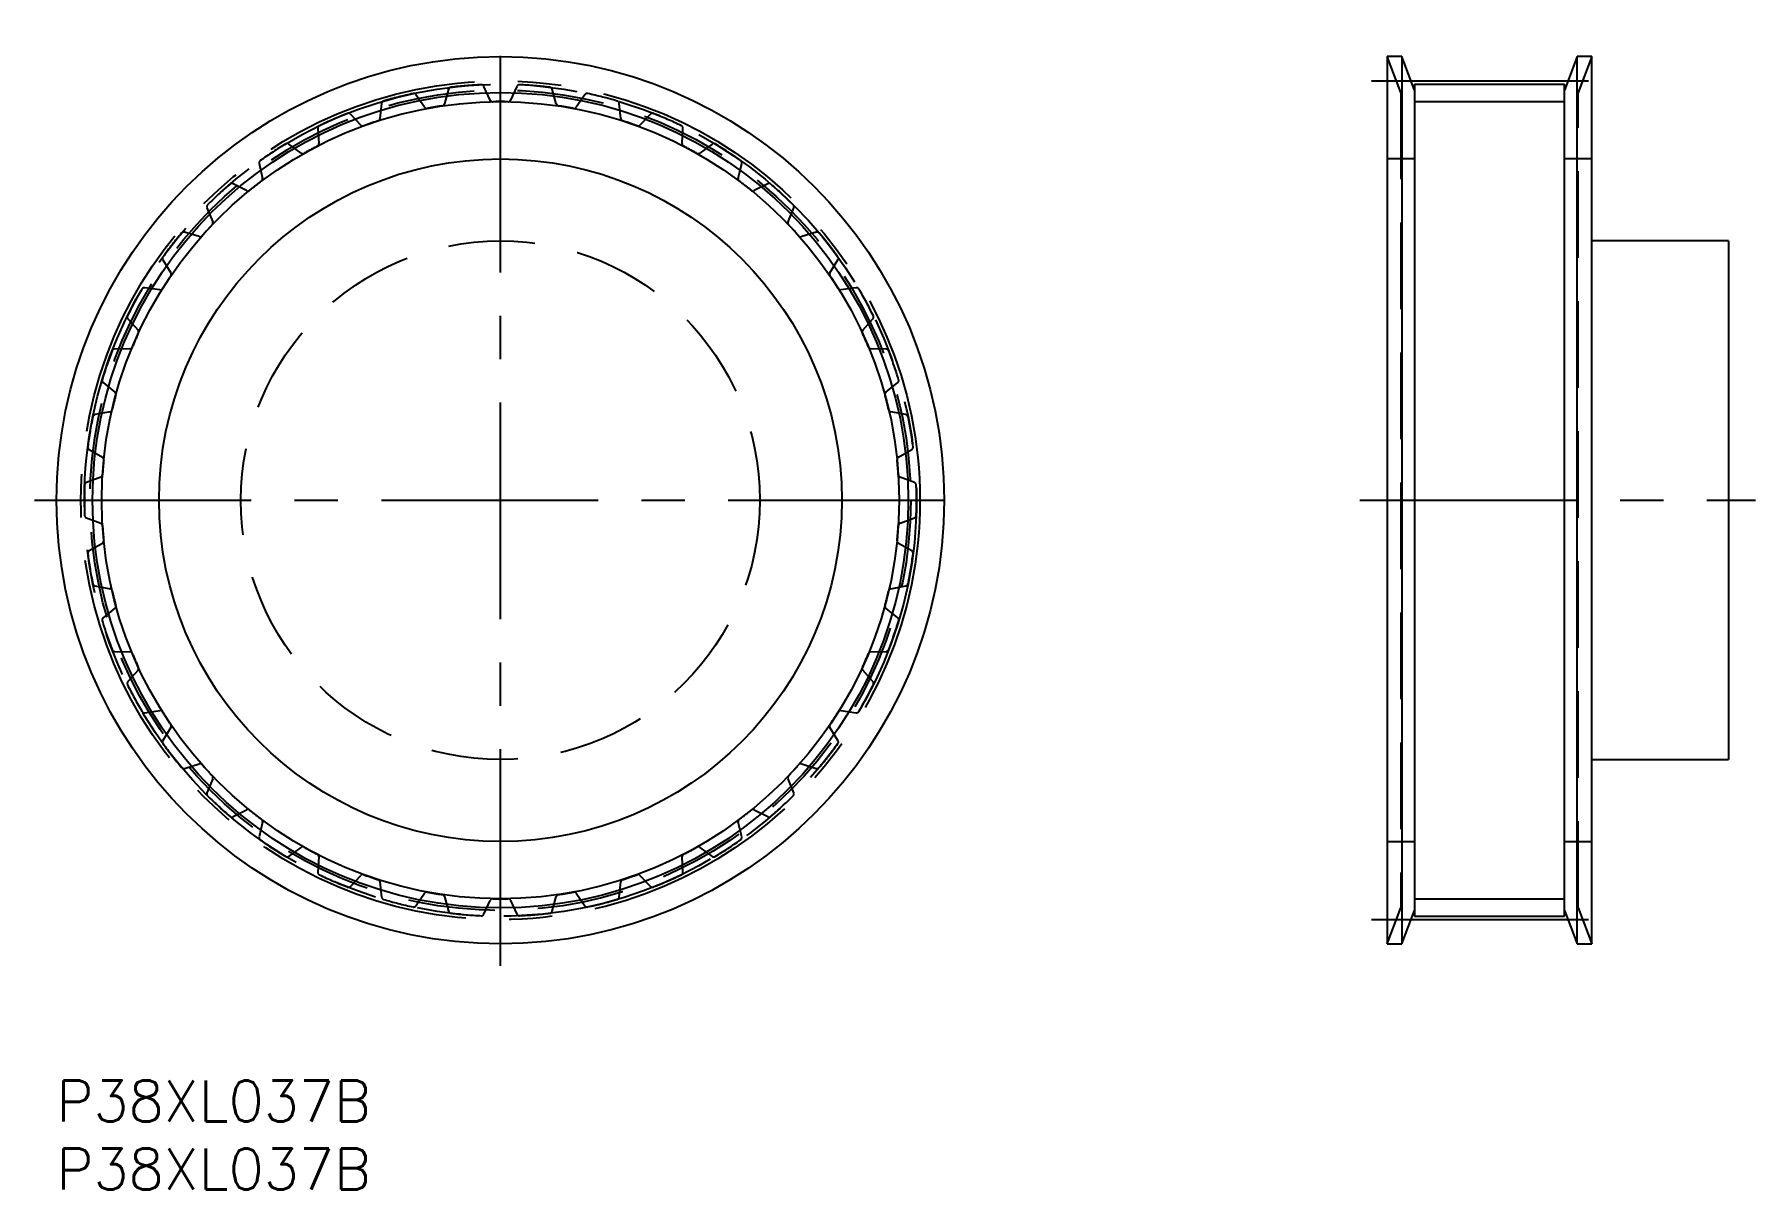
# Model space of a CAD drawing. Extents: x -2 to 124, y -8 to 77.
import ezdxf

# ---------------------------------------------------------------- set-up
doc = ezdxf.new("R2010")
doc.units = 0
doc.header["$LTSCALE"] = 0.5
for name, pattern in [('CENTER', [50.8, 31.75, -6.35, 6.35, -6.35]), ('DASHED', [19.05, 12.7, -6.35]), ('PHANTOM', [63.5, 31.75, -6.35, 6.35, -6.35, 6.35, -6.35])]:
    doc.linetypes.add(name, pattern=pattern)
for name, color, linetype in [('MSM_CENTER', 1, 'CENTER'), ('MSM_CONTINUOUS', 7, 'CONTINUOUS'), ('MSM_DASHED', 4, 'DASHED'), ('MSM_IMAGINARY', 6, 'PHANTOM'), ('MSM_NARROW', 5, 'CONTINUOUS'), ('MSM_PART_NUMBER', 7, 'CONTINUOUS')]:
    doc.layers.add(name, color=color, linetype=linetype)
doc.styles.get("Standard").update_dxf_attribs({"font": 'txt.shx', "height": 3, "bigfont": 'bigfont.shx'})

msp = doc.modelspace()

# ---------------------------------------------------------------- linework, layer by layer
at = {"layer": 'MSM_CENTER'}
for p, q in [((32.5, 8.38), (32.5, 76.63)), ((96.3, 73.23), (113.55, 73.23)), ((-1.62, 42.5), (66.63, 42.5)), ((95.44, 42.5), (124.42, 42.5)), ((96.3, 11.78), (113.55, 11.78))]:
    msp.add_line(p, q, dxfattribs=at)
msp.add_circle((32.5, 42.5), 30.72, dxfattribs=at)
at = {"layer": 'MSM_CONTINUOUS'}
for p, q in [((98.5, 75), (97.43, 75)), ((97.43, 75), (97.43, 10)), ((99.43, 72.55), (98.5, 75)), ((98.5, 75), (98.5, 10)), ((111.36, 75), (110.43, 72.55)), ((112.43, 75), (111.36, 75)), ((111.36, 10), (111.36, 75)), ((112.43, 10), (112.43, 75)), ((99.43, 72.97), (110.43, 72.97)), ((99.43, 72.97), (99.43, 12.03)), ((110.43, 12.03), (110.43, 72.97)), ((122.43, 61.5), (112.43, 61.5)), ((122.43, 61.5), (122.43, 23.5)), ((112.43, 23.5), (122.43, 23.5)), ((98.5, 10), (99.43, 12.45)), ((99.43, 12.03), (110.43, 12.03)), ((110.43, 12.45), (111.36, 10)), ((97.43, 10), (98.5, 10)), ((111.36, 10), (112.43, 10))]:
    msp.add_line(p, q, dxfattribs=at)
for radius in [32.5, 29.87, 25]:
    msp.add_circle((32.5, 42.5), radius, dxfattribs=at)
at = {"layer": 'MSM_DASHED'}
for p, q in [((98.43, 72.37), (97.43, 75)), ((112.43, 75), (111.43, 72.37)), ((26.95, 71.29), (26.31, 72.21)), ((28.7, 72.61), (28.41, 71.53)), ((31.76, 71.81), (31.29, 72.82)), ((33.71, 72.82), (33.24, 71.81)), ((36.59, 71.53), (36.3, 72.61)), ((38.69, 72.21), (38.05, 71.29)), ((98.43, 72.37), (98.43, 12.63)), ((111.43, 12.63), (111.43, 72.37)), ((22.28, 69.98), (21.51, 70.79)), ((23.8, 71.57), (23.68, 70.46)), ((41.32, 70.46), (41.2, 71.57)), ((43.49, 70.79), (42.72, 69.98)), ((19.13, 69.74), (19.2, 68.63)), ((45.8, 68.63), (45.87, 69.74)), ((17.9, 67.93), (17, 68.59)), ((48, 68.59), (47.1, 67.93)), ((14.83, 67.17), (15.08, 66.08)), ((49.92, 66.08), (50.17, 67.17)), ((99.43, 67.5), (97.43, 67.5)), ((112.43, 67.5), (110.43, 67.5)), ((13.91, 65.18), (12.92, 65.68)), ((52.08, 65.68), (51.09, 65.18)), ((11.01, 63.93), (11.44, 62.9)), ((53.56, 62.9), (53.99, 63.93)), ((10.43, 61.81), (9.37, 62.15)), ((55.63, 62.15), (54.57, 61.81)), ((7.78, 60.1), (8.37, 59.15)), ((56.63, 59.15), (57.22, 60.1)), ((7.56, 57.91), (6.45, 58.07)), ((58.55, 58.07), (57.44, 57.91)), ((5.22, 55.79), (5.96, 54.95)), ((59.04, 54.95), (59.78, 55.79)), ((5.36, 53.6), (4.24, 53.57)), ((60.76, 53.57), (59.64, 53.6)), ((3.4, 51.12), (4.27, 50.41)), ((60.73, 50.41), (61.6, 51.12)), ((3.91, 48.98), (2.81, 48.77)), ((62.19, 48.77), (61.09, 48.98)), ((2.38, 46.21), (3.35, 45.66)), ((61.65, 45.66), (62.62, 46.21)), ((3.23, 44.18), (2.18, 43.8)), ((62.82, 43.8), (61.77, 44.18)), ((2.18, 41.2), (3.23, 40.82)), ((61.77, 40.82), (62.82, 41.2)), ((3.35, 39.34), (2.38, 38.79)), ((62.62, 38.79), (61.65, 39.34)), ((2.81, 36.23), (3.91, 36.02)), ((61.09, 36.02), (62.19, 36.23)), ((4.27, 34.59), (3.4, 33.88)), ((61.6, 33.88), (60.73, 34.59)), ((4.24, 31.43), (5.36, 31.4)), ((59.64, 31.4), (60.76, 31.43)), ((5.96, 30.05), (5.22, 29.21)), ((59.78, 29.21), (59.04, 30.05)), ((6.45, 26.93), (7.56, 27.09)), ((57.44, 27.09), (58.55, 26.93)), ((8.37, 25.85), (7.78, 24.9)), ((57.22, 24.9), (56.63, 25.85)), ((9.37, 22.85), (10.43, 23.19)), ((54.57, 23.19), (55.63, 22.85)), ((11.44, 22.1), (11.01, 21.07)), ((53.99, 21.07), (53.56, 22.1)), ((12.92, 19.32), (13.91, 19.82)), ((15.08, 18.92), (14.83, 17.83)), ((50.17, 17.83), (49.92, 18.92)), ((51.09, 19.82), (52.08, 19.32)), ((17, 16.41), (17.9, 17.07)), ((47.1, 17.07), (48, 16.41)), ((97.43, 17.5), (99.43, 17.5)), ((110.43, 17.5), (112.43, 17.5)), ((19.2, 16.37), (19.13, 15.26)), ((45.87, 15.26), (45.8, 16.37)), ((21.51, 14.21), (22.28, 15.02)), ((23.68, 14.54), (23.8, 13.43)), ((41.2, 13.43), (41.32, 14.54)), ((42.72, 15.02), (43.49, 14.21)), ((26.31, 12.79), (26.95, 13.71)), ((28.41, 13.47), (28.7, 12.39)), ((31.29, 12.18), (31.76, 13.19)), ((33.24, 13.19), (33.71, 12.18)), ((36.3, 12.39), (36.59, 13.47)), ((38.05, 13.71), (38.69, 12.79)), ((97.43, 10), (98.43, 12.63)), ((111.43, 12.63), (112.43, 10))]:
    msp.add_line(p, q, dxfattribs=at)
for radius in [30.05, 19]:
    msp.add_circle((32.5, 42.5), radius, dxfattribs=at)
for centre, radius, start, end in [((32.5, 42.5), 30.47, 102.1121, 106.309), ((26.15, 72.1), 0.2, 34.4737, 102.1121), ((28.9, 72.55), 0.2, 96.8353, 164.4737), ((32.5, 42.5), 30.47, 92.6384, 96.8353), ((31.11, 72.74), 0.2, 25, 92.6384), ((33.89, 72.74), 0.2, 87.3616, 155), ((32.5, 42.5), 30.47, 83.1647, 87.3616), ((36.1, 72.55), 0.2, 15.5263, 83.1647), ((38.85, 72.1), 0.2, 77.8879, 145.5263), ((32.5, 42.5), 30.47, 73.691, 77.8879), ((32.5, 42.5), 30.47, 111.5858, 115.7826), ((21.36, 70.65), 0.2, 43.9474, 111.5858), ((24, 71.55), 0.2, 106.309, 173.9474), ((27.11, 71.4), 0.2, 214.4737, 280.5629), ((32.5, 42.5), 29.2, 98.3845, 100.5629), ((28.21, 71.59), 0.2, 278.3844, 344.4737), ((31.94, 71.89), 0.2, 205, 271.0892), ((32.5, 42.5), 29.2, 88.9108, 91.0892), ((33.06, 71.89), 0.2, 268.9108, 335), ((36.79, 71.59), 0.2, 195.5263, 261.6155), ((32.5, 42.5), 29.2, 79.4371, 81.6155), ((37.89, 71.4), 0.2, 259.4371, 325.5263), ((41, 71.55), 0.2, 6.0526, 73.691), ((43.64, 70.65), 0.2, 68.4142, 136.0526), ((32.5, 42.5), 30.47, 64.2174, 68.4142), ((19.33, 69.76), 0.2, 115.7826, 183.4211), ((22.43, 70.12), 0.2, 223.9474, 290.0366), ((32.5, 42.5), 29.2, 107.8582, 110.0366), ((23.48, 70.48), 0.2, 287.858, 353.9474), ((41.52, 70.48), 0.2, 186.0526, 252.1418), ((32.5, 42.5), 29.2, 69.9634, 72.1418), ((42.57, 70.12), 0.2, 249.9634, 316.0526), ((45.67, 69.76), 0.2, 356.5789, 64.2174), ((32.5, 42.5), 30.47, 121.0595, 125.2563), ((16.88, 68.43), 0.2, 53.4211, 121.0595), ((32.5, 42.5), 29.2, 117.3319, 119.5102), ((19, 68.62), 0.2, 297.3317, 3.4211), ((46, 68.62), 0.2, 176.5789, 242.6681), ((32.5, 42.5), 29.2, 60.4898, 62.6681), ((48.12, 68.43), 0.2, 58.9405, 126.5789), ((32.5, 42.5), 30.47, 54.7437, 58.9405), ((15.03, 67.22), 0.2, 125.2563, 192.8947), ((18.02, 68.09), 0.2, 233.4211, 299.5103), ((46.98, 68.09), 0.2, 240.4898, 306.5789), ((49.97, 67.22), 0.2, 347.1053, 54.7437), ((32.5, 42.5), 30.47, 130.5331, 134.73), ((12.83, 65.51), 0.2, 62.8947, 130.5331), ((32.5, 42.5), 29.2, 126.8056, 128.9839), ((14.89, 66.04), 0.2, 306.8056, 12.8947), ((50.11, 66.04), 0.2, 167.1053, 233.1945), ((32.5, 42.5), 29.2, 51.0161, 53.1944), ((52.17, 65.51), 0.2, 49.4669, 117.1053), ((32.5, 42.5), 30.47, 45.27, 49.4669), ((14, 65.35), 0.2, 242.8947, 308.984), ((51, 65.35), 0.2, 231.0161, 297.1053), ((11.2, 64), 0.2, 134.73, 202.3684), ((53.8, 64), 0.2, 337.6316, 45.27), ((32.5, 42.5), 30.47, 140.0068, 144.2037), ((9.31, 61.95), 0.2, 72.3684, 140.0068), ((10.5, 62), 0.2, 252.3684, 318.4576), ((32.5, 42.5), 29.2, 136.2792, 138.4576), ((11.25, 62.82), 0.2, 316.2792, 22.3684), ((53.75, 62.82), 0.2, 157.6316, 223.7208), ((32.5, 42.5), 29.2, 41.5424, 43.7208), ((54.5, 62), 0.2, 221.5424, 287.6316), ((55.69, 61.95), 0.2, 39.9932, 107.6316), ((32.5, 42.5), 30.47, 35.7963, 39.9932), ((7.95, 60.21), 0.2, 144.2037, 211.8421), ((57.05, 60.21), 0.2, 328.1579, 35.7963), ((6.42, 57.87), 0.2, 81.8421, 149.4805), ((7.59, 58.11), 0.2, 261.8421, 327.9313), ((32.5, 42.5), 29.2, 145.7529, 147.9313), ((8.2, 59.05), 0.2, 325.7529, 31.8421), ((56.8, 59.05), 0.2, 148.1579, 214.2471), ((32.5, 42.5), 29.2, 32.0687, 34.2471), ((57.41, 58.11), 0.2, 212.0687, 278.1579), ((58.58, 57.87), 0.2, 30.5195, 98.1579), ((32.5, 42.5), 30.47, 149.4805, 153.6774), ((32.5, 42.5), 30.47, 26.3226, 30.5195), ((5.37, 55.92), 0.2, 153.6774, 221.3158), ((59.63, 55.92), 0.2, 318.6842, 26.3226), ((32.5, 42.5), 29.2, 155.2266, 157.405), ((5.81, 54.82), 0.2, 335.2266, 41.3158), ((59.19, 54.82), 0.2, 138.6842, 204.7734), ((32.5, 42.5), 29.2, 22.595, 24.7734), ((32.5, 42.5), 30.47, 158.9542, 163.1511), ((4.25, 53.37), 0.2, 91.3158, 158.9542), ((5.36, 53.8), 0.2, 271.3158, 337.405), ((59.64, 53.8), 0.2, 202.595, 268.6842), ((60.75, 53.37), 0.2, 21.0458, 88.6842), ((32.5, 42.5), 30.47, 16.8489, 21.0458), ((3.53, 51.27), 0.2, 163.1511, 230.7895), ((61.47, 51.27), 0.2, 309.2105, 16.8489), ((32.5, 42.5), 29.2, 164.7003, 166.8787), ((4.14, 50.26), 0.2, 344.7003, 50.7895), ((60.86, 50.26), 0.2, 129.2105, 195.2997), ((32.5, 42.5), 29.2, 13.1213, 15.2997), ((32.5, 42.5), 30.47, 168.4279, 172.6247), ((2.85, 48.57), 0.2, 100.7895, 168.4279), ((3.87, 49.17), 0.2, 280.7895, 346.8787), ((61.13, 49.17), 0.2, 193.1213, 259.2105), ((62.15, 48.57), 0.2, 11.5721, 79.2105), ((32.5, 42.5), 30.47, 7.3753, 11.5721), ((2.48, 46.39), 0.2, 172.6247, 240.2632), ((3.25, 45.48), 0.2, 354.174, 60.2632), ((32.5, 42.5), 29.2, 174.174, 176.3523), ((61.75, 45.48), 0.2, 119.7368, 185.8261), ((32.5, 42.5), 29.2, 3.6477, 5.826), ((62.52, 46.39), 0.2, 299.7368, 7.3753), ((3.16, 44.37), 0.2, 290.2632, 356.3524), ((61.84, 44.37), 0.2, 183.6477, 249.7368), ((32.5, 42.5), 30.47, 177.9016, 182.0984), ((2.25, 43.61), 0.2, 110.2632, 177.9016), ((62.75, 43.61), 0.2, 2.0984, 69.7368), ((32.5, 42.5), 30.47, 357.9016, 2.0984), ((2.25, 41.39), 0.2, 182.0984, 249.7368), ((3.16, 40.63), 0.2, 3.6477, 69.7368), ((32.5, 42.5), 29.2, 183.6477, 185.826), ((32.5, 42.5), 29.2, 354.174, 356.3523), ((61.84, 40.63), 0.2, 110.2632, 176.3524), ((62.75, 41.39), 0.2, 290.2632, 357.9016), ((3.25, 39.52), 0.2, 299.7368, 5.8261), ((61.75, 39.52), 0.2, 174.174, 240.2632), ((2.48, 38.61), 0.2, 119.7368, 187.3753), ((32.5, 42.5), 30.47, 187.3753, 191.5721), ((32.5, 42.5), 30.47, 348.4279, 352.6247), ((62.52, 38.61), 0.2, 352.6247, 60.2632), ((2.85, 36.43), 0.2, 191.5721, 259.2105), ((3.87, 35.83), 0.2, 13.1213, 79.2105), ((32.5, 42.5), 29.2, 193.1213, 195.2997), ((32.5, 42.5), 29.2, 344.7003, 346.8787), ((61.13, 35.83), 0.2, 100.7895, 166.8787), ((62.15, 36.43), 0.2, 280.7895, 348.4279), ((4.14, 34.74), 0.2, 309.2105, 15.2997), ((60.86, 34.74), 0.2, 164.7003, 230.7895), ((3.53, 33.73), 0.2, 129.2105, 196.8489), ((32.5, 42.5), 30.47, 196.8489, 201.0458), ((32.5, 42.5), 30.47, 338.9542, 343.1511), ((61.47, 33.73), 0.2, 343.1511, 50.7895), ((4.25, 31.63), 0.2, 201.0458, 268.6842), ((60.75, 31.63), 0.2, 271.3158, 338.9542), ((5.36, 31.2), 0.2, 22.595, 88.6842), ((32.5, 42.5), 29.2, 202.595, 204.7734), ((5.81, 30.18), 0.2, 318.6842, 24.7734), ((59.19, 30.18), 0.2, 155.2266, 221.3158), ((32.5, 42.5), 29.2, 335.2266, 337.405), ((59.64, 31.2), 0.2, 91.3158, 157.405), ((5.37, 29.08), 0.2, 138.6842, 206.3226), ((59.63, 29.08), 0.2, 333.6774, 41.3158), ((32.5, 42.5), 30.47, 206.3226, 210.5195), ((32.5, 42.5), 30.47, 329.4805, 333.6774), ((6.42, 27.13), 0.2, 210.5195, 278.1579), ((7.59, 26.89), 0.2, 32.0687, 98.1579), ((32.5, 42.5), 29.2, 212.0687, 214.2471), ((32.5, 42.5), 29.2, 325.7529, 327.9313), ((57.41, 26.89), 0.2, 81.8421, 147.9313), ((58.58, 27.13), 0.2, 261.8421, 329.4805), ((8.2, 25.95), 0.2, 328.1579, 34.2471), ((56.8, 25.95), 0.2, 145.7529, 211.8421), ((7.95, 24.79), 0.2, 148.1579, 215.7963), ((32.5, 42.5), 30.47, 215.7963, 219.9932), ((32.5, 42.5), 30.47, 320.0068, 324.2037), ((57.05, 24.79), 0.2, 324.2037, 31.8421), ((9.31, 23.05), 0.2, 219.9932, 287.6316), ((10.5, 23), 0.2, 41.5424, 107.6316), ((32.5, 42.5), 29.2, 221.5424, 223.7208), ((32.5, 42.5), 29.2, 316.2792, 318.4576), ((54.5, 23), 0.2, 72.3684, 138.4576), ((55.69, 23.05), 0.2, 252.3684, 320.0068), ((11.25, 22.18), 0.2, 337.6316, 43.7208), ((53.75, 22.18), 0.2, 136.2792, 202.3684), ((11.2, 21), 0.2, 157.6316, 225.27), ((32.5, 42.5), 30.47, 225.27, 229.4669), ((32.5, 42.5), 30.47, 310.5331, 314.73), ((53.8, 21), 0.2, 314.73, 22.3684), ((12.83, 19.49), 0.2, 229.4669, 297.1053), ((14, 19.65), 0.2, 51.0161, 117.1053), ((32.5, 42.5), 29.2, 231.0161, 233.1944), ((14.89, 18.96), 0.2, 347.1053, 53.1945), ((50.11, 18.96), 0.2, 126.8056, 192.8947), ((32.5, 42.5), 29.2, 306.8056, 308.9839), ((51, 19.65), 0.2, 62.8947, 128.984), ((52.17, 19.49), 0.2, 242.8947, 310.5331), ((15.03, 17.78), 0.2, 167.1053, 234.7437), ((49.97, 17.78), 0.2, 305.2563, 12.8947), ((32.5, 42.5), 30.47, 234.7437, 238.9405), ((16.88, 16.57), 0.2, 238.9405, 306.5789), ((18.02, 16.91), 0.2, 60.4898, 126.5789), ((32.5, 42.5), 29.2, 240.4898, 242.6681), ((19, 16.38), 0.2, 356.5789, 62.6682), ((46, 16.38), 0.2, 117.3319, 183.4211), ((32.5, 42.5), 29.2, 297.3319, 299.5102), ((46.98, 16.91), 0.2, 53.4211, 119.5103), ((48.12, 16.57), 0.2, 233.4211, 301.0595), ((32.5, 42.5), 30.47, 301.0595, 305.2563), ((19.33, 15.24), 0.2, 176.5789, 244.2174), ((45.67, 15.24), 0.2, 295.7826, 3.4211), ((32.5, 42.5), 30.47, 244.2174, 248.4142), ((21.36, 14.35), 0.2, 248.4142, 316.0526), ((22.43, 14.88), 0.2, 69.9634, 136.0526), ((32.5, 42.5), 29.2, 249.9634, 252.1418), ((23.48, 14.52), 0.2, 6.0526, 72.1418), ((41.52, 14.52), 0.2, 107.8582, 173.9474), ((32.5, 42.5), 29.2, 287.8582, 290.0366), ((42.57, 14.88), 0.2, 43.9474, 110.0366), ((43.64, 14.35), 0.2, 223.9474, 291.5858), ((32.5, 42.5), 30.47, 291.5858, 295.7826), ((24, 13.45), 0.2, 186.0526, 253.691), ((32.5, 42.5), 30.47, 253.691, 257.8879), ((26.15, 12.9), 0.2, 257.8879, 325.5263), ((27.11, 13.6), 0.2, 79.4371, 145.5263), ((32.5, 42.5), 29.2, 259.4371, 261.6155), ((28.21, 13.41), 0.2, 15.5263, 81.6155), ((31.94, 13.11), 0.2, 88.9108, 155), ((32.5, 42.5), 29.2, 268.9108, 271.0892), ((33.06, 13.11), 0.2, 25, 91.0892), ((36.79, 13.41), 0.2, 98.3845, 164.4737), ((32.5, 42.5), 29.2, 278.3845, 280.5629), ((37.89, 13.6), 0.2, 34.4737, 100.5629), ((38.85, 12.9), 0.2, 214.4737, 282.1121), ((32.5, 42.5), 30.47, 282.1121, 286.309), ((41, 13.45), 0.2, 286.309, 353.9474), ((28.9, 12.45), 0.2, 195.5263, 263.1647), ((32.5, 42.5), 30.47, 263.1647, 267.3616), ((31.11, 12.26), 0.2, 267.3616, 335), ((33.89, 12.26), 0.2, 205, 272.6384), ((32.5, 42.5), 30.47, 272.6384, 276.8353), ((36.1, 12.45), 0.2, 276.8353, 344.4737)]:
    msp.add_arc(centre, radius, start, end, dxfattribs=at)
at = {"layer": 'MSM_IMAGINARY'}
msp.add_circle((32.5, 42.5), 30.47, dxfattribs=at)
at = {"layer": 'MSM_NARROW'}
for p, q in [((31.81, 71.69), (31.76, 71.81)), ((33.19, 71.69), (33.24, 71.81)), ((99.43, 71.7), (110.43, 71.7)), ((99.43, 13.3), (110.43, 13.3))]:
    msp.add_line(p, q, dxfattribs=at)
msp.add_circle((32.5, 42.5), 29.2, dxfattribs=at)

# ---------------------------------------------------------------- texts
at = {"layer": 'MSM_PART_NUMBER'}
for p in [(0, -3), (0, -8)]:
    msp.add_text('P38XL037B', height=3, dxfattribs=at).set_placement(p)

doc.saveas('drawing.dxf')
